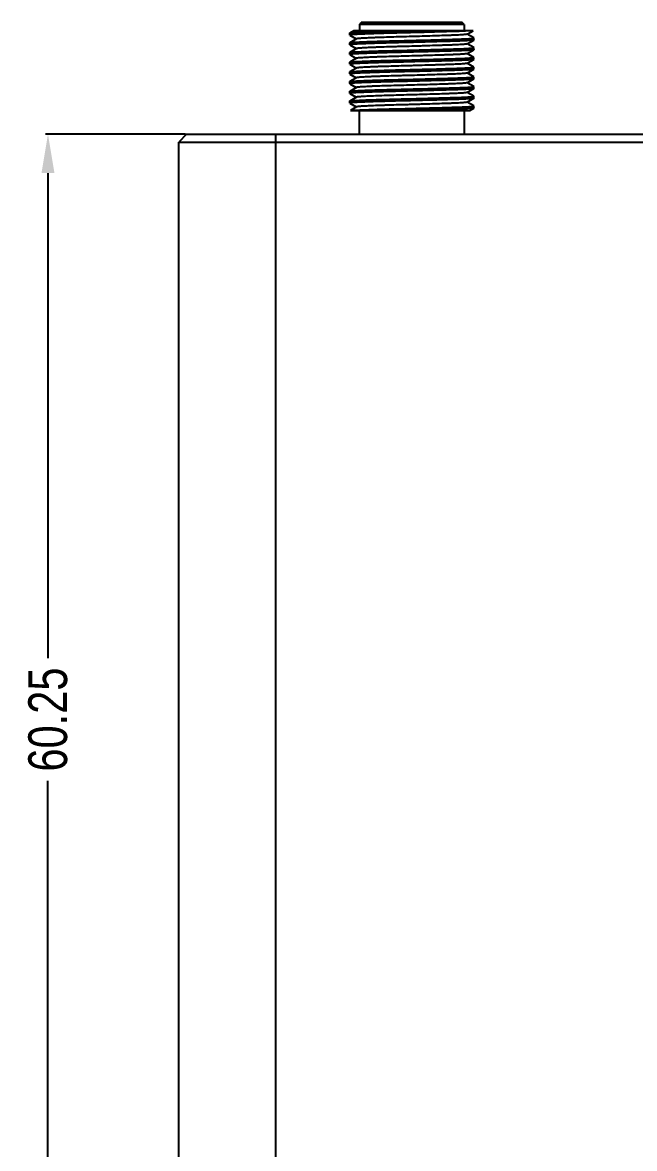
# Model space of a CAD drawing. Header units: inches. Extents: x 318 to 564, y -90 to 138.
# Drawn here: x 501 to 532.5, y 1.8 to 59.8 of the extents above; entities that cross this region are included whole.
import ezdxf

# ---------------------------------------------------------------- set-up
doc = ezdxf.new("R2010")
doc.units = ezdxf.units.IN
doc.header["$LTSCALE"] = 1.21
doc.header["$MEASUREMENT"] = 0
doc.header["$PDMODE"] = 3
doc.header["$PDSIZE"] = 0.3125
doc.layers.get('0').update_dxf_attribs({"linetype": 'CONTINUOUS'})
doc.layers.get('Defpoints').update_dxf_attribs({"linetype": 'CONTINUOUS'})
doc.layers.add('DIM', color=3, linetype='CONTINUOUS')
doc.styles.get("Standard").update_dxf_attribs({"font": 'txt', "width": 0.8})
doc.dimstyles.get("Standard").update_dxf_attribs({"dimtxt": 0.15625, "dimasz": 0.1875, "dimexe": 0.125, "dimexo": 0.0625, "dimgap": 0.09, "dimtad": 0, "dimtih": 1, "dimtoh": 1, "dimzin": 4, "dimdsep": 46, "dimtxsty": 'STANDARD', "dimblk": '_FILLED', "dimblk1": '_FILLED', "dimblk2": '_FILLED', "dimcen": 0.09, "dimazin": 1, "dimtp": 0.01, "dimtm": 0.01, "dimtfac": 1, "dimtofl": 0, "dimtmove": 0, "dimatfit": 3, "dimldrblk": '_FILLED', "dimfxl": 1, "dimtolj": 1, "dimtzin": 4, "dimarcsym": 0})

# ---------------------------------------------------------------- blocks, each defined once
blk = doc.blocks.new('_FILLED')
at = {"color": 0, "linetype": 'ByBlock'}
blk.add_solid([(0, 0), (-1, 0.167), (-1, -0.167)], dxfattribs=at)
blk = doc.blocks.new('*D91')
at = {"layer": 'Defpoints', "color": 0}
for p in [(502.291, 54.028), (509.433, 54.028), (518.033, -6.222)]:
    blk.add_point(p, dxfattribs=at)
at = {"layer": 'DIM', "color": 0, "lineweight": -2}
for p, q in [((509.371, 54.028), (502.166, 54.028)), ((502.291, 52.028), (502.291, 27.059)), ((502.291, -4.222), (502.291, 20.746)), ((517.971, -6.222), (502.166, -6.222))]:
    blk.add_line(p, q, dxfattribs=at)
at = {"layer": 'DIM', "color": 0, "lineweight": -2, "xscale": 2, "yscale": 2, "zscale": 2}
for p, rotation in [((502.291, 54.028), 90), ((502.291, -6.222), 270)]:
    blk.add_blockref('_FILLED', p, dxfattribs=dict(at, rotation=rotation))
at = {"layer": 'DIM', "color": 0, "insert": (502.291, 23.903), "char_height": 2, "attachment_point": 5, "rotation": 90}
blk.add_mtext('\\A1;60.25', dxfattribs=at)

msp = doc.modelspace()

# ---------------------------------------------------------------- linework, layer by layer
at = {"color": 7, "linetype": 'Continuous'}
for p, q in [((518.333, 59.678), (518.433, 59.778)), ((523.633, 59.778), (518.433, 59.778)), ((523.733, 59.678), (523.633, 59.778)), ((517.833, 59.232), (517.836, 59.235)), ((517.833, 59.132), (517.833, 59.232)), ((517.833, 59.132), (517.836, 59.128)), ((518.045, 59.356), (517.836, 59.235)), ((517.836, 59.128), (518.176, 58.932)), ((524.192, 59.356), (518.045, 59.356)), ((518.333, 59.678), (518.333, 59.356)), ((523.733, 59.678), (518.333, 59.678)), ((523.733, 59.678), (523.733, 59.356)), ((523.883, 59.178), (524.192, 59.356)), ((524.23, 58.985), (523.89, 59.182)), ((517.833, 58.732), (517.836, 58.735)), ((517.833, 58.632), (517.833, 58.732)), ((517.833, 58.632), (517.836, 58.628)), ((518.183, 58.936), (517.836, 58.735)), ((517.836, 58.628), (518.176, 58.432)), ((523.883, 58.678), (524.23, 58.878)), ((524.23, 58.485), (523.89, 58.682)), ((524.233, 58.982), (524.23, 58.985)), ((524.233, 58.882), (524.23, 58.878)), ((524.233, 58.882), (524.233, 58.982)), ((517.833, 58.232), (517.836, 58.235)), ((517.833, 58.132), (517.833, 58.232)), ((517.833, 58.132), (517.836, 58.128)), ((518.183, 58.436), (517.836, 58.235)), ((517.836, 58.128), (518.176, 57.932)), ((523.883, 58.178), (524.23, 58.378)), ((524.23, 57.985), (523.89, 58.182)), ((524.233, 58.482), (524.23, 58.485)), ((524.233, 58.382), (524.23, 58.378)), ((524.233, 57.982), (524.23, 57.985)), ((524.233, 58.382), (524.233, 58.482)), ((524.233, 57.882), (524.233, 57.982)), ((517.833, 57.732), (517.836, 57.735)), ((517.833, 57.632), (517.833, 57.732)), ((517.833, 57.632), (517.836, 57.628)), ((518.183, 57.936), (517.836, 57.735)), ((517.836, 57.628), (518.176, 57.432)), ((518.183, 57.436), (517.836, 57.235)), ((520.606, 57.845), (521.461, 57.866)), ((521.531, 57.768), (521.526, 57.768)), ((523.883, 57.678), (524.23, 57.878)), ((523.883, 57.178), (524.23, 57.378)), ((524.23, 57.485), (523.89, 57.682)), ((524.233, 57.882), (524.23, 57.878)), ((524.233, 57.482), (524.23, 57.485)), ((524.233, 57.382), (524.23, 57.378)), ((524.233, 57.382), (524.233, 57.482)), ((517.833, 57.232), (517.836, 57.235)), ((517.833, 57.132), (517.833, 57.232)), ((517.833, 57.132), (517.836, 57.128)), ((517.836, 57.128), (518.176, 56.932)), ((518.183, 56.936), (517.836, 56.735)), ((523.883, 56.678), (524.23, 56.878)), ((524.23, 56.985), (523.89, 57.182)), ((524.233, 56.982), (524.23, 56.985)), ((524.233, 56.882), (524.23, 56.878)), ((524.233, 56.882), (524.233, 56.982)), ((517.833, 56.732), (517.836, 56.735)), ((517.833, 56.632), (517.833, 56.732)), ((517.833, 56.632), (517.836, 56.628)), ((517.833, 56.232), (517.836, 56.235)), ((517.833, 56.132), (517.833, 56.232)), ((517.836, 56.628), (518.176, 56.432)), ((518.183, 56.436), (517.836, 56.235)), ((523.883, 56.178), (524.23, 56.378)), ((524.23, 56.485), (523.89, 56.682)), ((524.233, 56.482), (524.23, 56.485)), ((524.233, 56.382), (524.23, 56.378)), ((524.233, 56.382), (524.233, 56.482)), ((517.833, 56.132), (517.836, 56.128)), ((517.833, 55.732), (517.836, 55.735)), ((517.833, 55.632), (517.833, 55.732)), ((517.836, 56.128), (518.176, 55.932)), ((518.183, 55.936), (517.836, 55.735)), ((523.883, 55.678), (524.23, 55.878)), ((524.23, 55.985), (523.89, 56.182)), ((524.23, 55.485), (523.89, 55.682)), ((524.233, 55.982), (524.23, 55.985)), ((524.233, 55.882), (524.23, 55.878)), ((524.233, 55.882), (524.233, 55.982)), ((517.833, 55.632), (517.836, 55.628)), ((517.836, 55.628), (518.176, 55.432)), ((518.183, 55.436), (517.872, 55.256)), ((517.872, 55.256), (524.019, 55.256)), ((518.333, 54.028), (518.333, 55.256)), ((523.733, 55.256), (523.733, 54.028)), ((524.019, 55.256), (524.23, 55.378)), ((524.233, 55.482), (524.23, 55.485)), ((524.233, 55.382), (524.23, 55.378)), ((524.233, 55.382), (524.233, 55.482)), ((509.433, 54.028), (509.033, 53.628)), ((509.433, 54.028), (563.633, 54.028)), ((514.033, -55.972), (514.033, 54.028)), ((509.033, -55.572), (509.033, 53.628)), ((509.033, 53.628), (564.033, 53.628))]:
    msp.add_line(p, q, dxfattribs=at)
for points, knots in [([(524.079, 59.356), (524.006, 59.35), (523.829, 59.339), (523.524, 59.326), (523.141, 59.313), (522.693, 59.3), (522.192, 59.286), (521.656, 59.271), (521.1, 59.257), (520.542, 59.243), (519.999, 59.23), (519.564, 59.219), (519.236, 59.209), (519.01, 59.202), (518.8, 59.195), (518.608, 59.187), (518.434, 59.18), (518.28, 59.173), (518.149, 59.166), (518.039, 59.159), (517.963, 59.154), (517.913, 59.149), (517.885, 59.146), (517.863, 59.143), (517.847, 59.139), (517.838, 59.137), (517.833, 59.133), (517.833, 59.132)], [0, 0, 0, 0, 0.035301, 0.084673, 0.146593, 0.219137, 0.300044, 0.38679, 0.476676, 0.566895, 0.654631, 0.737153, 0.775648, 0.811892, 0.845604, 0.876519, 0.904398, 0.92902, 0.950197, 0.967763, 0.981584, 0.987057, 0.991561, 0.99509, 0.997645, 0.999245, 1, 1, 1, 1]), ([(517.836, 59.235), (517.839, 59.237), (517.849, 59.24), (517.866, 59.243), (517.891, 59.247), (517.924, 59.25), (517.963, 59.254), (518.03, 59.259), (518.13, 59.265), (518.27, 59.273), (518.436, 59.28), (518.625, 59.288), (518.837, 59.296), (519.069, 59.304), (519.413, 59.315), (519.875, 59.328), (520.458, 59.341), (520.859, 59.351), (521.062, 59.356)], [0, 0, 0, 0, 0.003393, 0.008972, 0.016776, 0.026805, 0.039044, 0.053473, 0.08876, 0.132354, 0.183853, 0.242781, 0.308603, 0.380708, 0.458434, 0.627847, 0.810598, 1, 1, 1, 1]), ([(523.883, 59.178), (523.88, 59.176), (523.872, 59.173), (523.855, 59.169), (523.832, 59.165), (523.803, 59.162), (523.768, 59.158), (523.709, 59.152), (523.62, 59.145), (523.496, 59.138), (523.349, 59.13), (523.182, 59.123), (522.995, 59.116), (522.79, 59.109), (522.487, 59.099), (522.079, 59.086), (521.565, 59.07), (521.032, 59.055), (520.499, 59.04), (519.985, 59.027), (519.577, 59.014), (519.275, 59.004), (519.07, 58.996), (518.883, 58.988), (518.716, 58.98), (518.57, 58.973), (518.446, 58.965), (518.357, 58.959), (518.298, 58.954), (518.262, 58.95), (518.234, 58.947), (518.211, 58.944), (518.195, 58.94), (518.186, 58.937), (518.183, 58.936)], [0, 0, 0, 0, 0.00187, 0.004818, 0.008851, 0.013971, 0.020176, 0.027471, 0.04526, 0.067126, 0.092901, 0.122353, 0.155217, 0.191198, 0.229968, 0.314466, 0.405652, 0.500237, 0.594817, 0.685973, 0.770417, 0.809163, 0.845144, 0.877958, 0.907372, 0.933142, 0.954973, 0.972711, 0.979984, 0.98617, 0.991266, 0.995268, 0.998173, 1, 1, 1, 1]), ([(524.23, 58.878), (524.227, 58.876), (524.217, 58.873), (524.199, 58.87), (524.174, 58.866), (524.141, 58.862), (524.101, 58.858), (524.034, 58.852), (523.932, 58.845), (523.789, 58.838), (523.621, 58.83), (523.429, 58.823), (523.214, 58.816), (522.979, 58.809), (522.631, 58.798), (522.163, 58.785), (521.574, 58.769), (520.964, 58.753), (520.358, 58.739), (519.864, 58.727), (519.488, 58.717), (519.225, 58.709), (518.979, 58.701), (518.753, 58.693), (518.548, 58.685), (518.366, 58.677), (518.21, 58.669), (518.095, 58.663), (518.018, 58.658), (517.97, 58.654), (517.929, 58.651), (517.895, 58.647), (517.869, 58.644), (517.85, 58.64), (517.839, 58.637), (517.833, 58.634), (517.833, 58.632)], [0, 0, 0, 0, 0.001751, 0.004621, 0.008633, 0.013783, 0.020062, 0.02746, 0.045544, 0.067869, 0.094228, 0.124379, 0.158039, 0.194896, 0.234607, 0.321078, 0.414221, 0.510554, 0.606475, 0.698405, 0.741793, 0.782917, 0.821391, 0.856856, 0.888978, 0.917458, 0.94203, 0.962464, 0.97107, 0.978574, 0.984959, 0.990214, 0.994331, 0.997307, 0.999159, 1, 1, 1, 1]), ([(517.836, 58.735), (517.839, 58.737), (517.849, 58.74), (517.867, 58.743), (517.892, 58.747), (517.925, 58.75), (517.965, 58.754), (518.032, 58.759), (518.134, 58.765), (518.276, 58.773), (518.444, 58.781), (518.637, 58.789), (518.851, 58.797), (519.087, 58.805), (519.435, 58.815), (519.903, 58.828), (520.492, 58.842), (521.101, 58.857), (521.708, 58.873), (522.202, 58.886), (522.578, 58.897), (522.841, 58.905), (523.087, 58.912), (523.313, 58.919), (523.518, 58.926), (523.7, 58.933), (523.857, 58.941), (523.971, 58.948), (524.049, 58.953), (524.097, 58.957), (524.138, 58.961), (524.171, 58.965), (524.197, 58.969), (524.216, 58.973), (524.227, 58.976), (524.233, 58.98), (524.233, 58.982)], [0, 0, 0, 0, 0.001729, 0.004578, 0.008567, 0.013696, 0.019957, 0.027338, 0.045393, 0.067696, 0.09404, 0.124182, 0.157836, 0.194691, 0.2344, 0.320868, 0.414011, 0.510358, 0.606306, 0.698268, 0.741672, 0.782807, 0.821289, 0.856759, 0.888886, 0.917372, 0.941952, 0.962397, 0.971009, 0.978521, 0.984915, 0.99018, 0.994306, 0.997291, 0.999151, 1, 1, 1, 1]), ([(523.883, 58.678), (523.88, 58.676), (523.872, 58.673), (523.855, 58.669), (523.833, 58.666), (523.804, 58.662), (523.768, 58.658), (523.709, 58.652), (523.62, 58.645), (523.496, 58.638), (523.349, 58.63), (523.182, 58.623), (522.995, 58.617), (522.79, 58.609), (522.487, 58.599), (522.079, 58.586), (521.656, 58.573), (521.302, 58.563), (520.942, 58.553), (520.584, 58.543), (520.231, 58.534), (519.897, 58.524), (519.577, 58.515), (519.275, 58.504), (519.07, 58.496), (518.883, 58.488), (518.716, 58.48), (518.57, 58.473), (518.446, 58.465), (518.357, 58.459), (518.298, 58.454), (518.262, 58.45), (518.233, 58.447), (518.211, 58.444), (518.195, 58.44), (518.186, 58.437), (518.183, 58.436)], [0, 0, 0, 0, 0.001831, 0.004749, 0.008783, 0.013918, 0.020137, 0.027439, 0.045236, 0.067101, 0.092864, 0.12232, 0.155169, 0.191163, 0.229944, 0.314449, 0.405621, 0.452711, 0.500218, 0.594803, 0.641023, 0.685948, 0.770427, 0.809152, 0.845111, 0.87796, 0.907377, 0.933128, 0.954967, 0.972692, 0.979969, 0.986169, 0.991275, 0.995273, 0.998169, 1, 1, 1, 1]), ([(524.23, 58.378), (524.227, 58.376), (524.217, 58.373), (524.199, 58.37), (524.174, 58.366), (524.141, 58.362), (524.101, 58.358), (524.034, 58.352), (523.932, 58.345), (523.789, 58.338), (523.621, 58.33), (523.429, 58.323), (523.214, 58.316), (522.979, 58.309), (522.631, 58.298), (522.163, 58.285), (521.574, 58.269), (520.964, 58.253), (520.358, 58.239), (519.864, 58.227), (519.488, 58.217), (519.225, 58.209), (518.979, 58.201), (518.753, 58.193), (518.548, 58.185), (518.366, 58.177), (518.21, 58.169), (518.095, 58.163), (518.018, 58.158), (517.97, 58.154), (517.929, 58.151), (517.895, 58.147), (517.869, 58.144), (517.85, 58.14), (517.839, 58.137), (517.833, 58.134), (517.833, 58.132)], [0, 0, 0, 0, 0.001751, 0.004621, 0.008633, 0.013783, 0.020062, 0.02746, 0.045544, 0.067869, 0.094228, 0.124379, 0.158039, 0.194896, 0.234607, 0.321078, 0.414221, 0.510554, 0.606475, 0.698405, 0.741793, 0.782917, 0.821391, 0.856856, 0.888978, 0.917458, 0.94203, 0.962464, 0.97107, 0.978574, 0.984959, 0.990214, 0.994331, 0.997307, 0.999159, 1, 1, 1, 1]), ([(517.836, 58.235), (517.839, 58.237), (517.849, 58.24), (517.867, 58.243), (517.892, 58.247), (517.925, 58.25), (517.965, 58.254), (518.032, 58.259), (518.134, 58.265), (518.276, 58.273), (518.444, 58.281), (518.637, 58.289), (518.851, 58.297), (519.087, 58.305), (519.435, 58.315), (519.903, 58.328), (520.492, 58.342), (521.101, 58.357), (521.708, 58.373), (522.202, 58.386), (522.578, 58.397), (522.841, 58.405), (523.087, 58.412), (523.313, 58.419), (523.518, 58.426), (523.7, 58.433), (523.857, 58.441), (523.971, 58.448), (524.049, 58.453), (524.097, 58.457), (524.138, 58.461), (524.171, 58.465), (524.197, 58.469), (524.216, 58.473), (524.227, 58.476), (524.233, 58.48), (524.233, 58.482)], [0, 0, 0, 0, 0.001729, 0.004578, 0.008567, 0.013696, 0.019957, 0.027338, 0.045393, 0.067696, 0.09404, 0.124182, 0.157836, 0.194691, 0.2344, 0.320868, 0.414011, 0.510358, 0.606306, 0.698268, 0.741672, 0.782807, 0.821289, 0.856759, 0.888886, 0.917372, 0.941952, 0.962397, 0.971009, 0.978521, 0.984915, 0.99018, 0.994306, 0.997291, 0.999151, 1, 1, 1, 1]), ([(523.883, 58.178), (523.88, 58.176), (523.872, 58.173), (523.855, 58.169), (523.832, 58.166), (523.803, 58.162), (523.768, 58.158), (523.709, 58.152), (523.62, 58.146), (523.496, 58.138), (523.349, 58.13), (523.182, 58.123), (522.995, 58.116), (522.79, 58.109), (522.487, 58.099), (522.167, 58.089), (521.833, 58.079), (521.57, 58.071), (521.302, 58.063), (520.943, 58.052), (520.499, 58.041), (519.985, 58.027), (519.577, 58.014), (519.275, 58.004), (519.07, 57.996), (518.883, 57.988), (518.716, 57.98), (518.57, 57.973), (518.446, 57.965), (518.357, 57.959), (518.298, 57.954), (518.262, 57.95), (518.233, 57.947), (518.211, 57.944), (518.195, 57.94), (518.186, 57.937), (518.183, 57.936)], [0, 0, 0, 0, 0.001859, 0.004796, 0.008825, 0.013956, 0.020185, 0.027488, 0.045234, 0.067111, 0.092915, 0.122334, 0.155196, 0.191187, 0.229957, 0.314461, 0.35942, 0.405638, 0.452717, 0.500228, 0.594817, 0.685967, 0.770417, 0.80916, 0.845127, 0.877955, 0.90738, 0.933142, 0.954958, 0.972698, 0.979981, 0.986176, 0.991273, 0.995269, 0.99817, 1, 1, 1, 1]), ([(521.461, 57.866), (521.647, 57.871), (522.01, 57.881), (522.455, 57.893), (522.79, 57.903), (523.022, 57.91), (523.238, 57.917), (523.436, 57.923), (523.615, 57.93), (523.773, 57.937), (523.908, 57.944), (524.021, 57.951), (524.1, 57.958), (524.151, 57.963), (524.18, 57.967), (524.202, 57.97), (524.219, 57.974), (524.228, 57.977), (524.233, 57.98), (524.233, 57.982)], [0, 0, 0, 0, 0.201539, 0.391651, 0.480488, 0.564213, 0.642152, 0.713681, 0.778229, 0.835275, 0.884369, 0.925115, 0.957197, 0.96991, 0.980377, 0.988581, 0.994523, 0.998246, 1, 1, 1, 1]), ([(521.526, 57.768), (521.296, 57.762), (520.953, 57.753), (520.497, 57.742), (520.162, 57.734), (519.837, 57.726), (519.526, 57.718), (519.233, 57.709), (518.96, 57.7), (518.711, 57.691), (518.49, 57.683), (518.298, 57.674), (518.157, 57.667), (518.061, 57.661), (518.002, 57.657), (517.952, 57.653), (517.91, 57.649), (517.878, 57.645), (517.855, 57.641), (517.841, 57.638), (517.835, 57.635), (517.833, 57.633), (517.833, 57.632)], [0, 0, 0, 0, 0.186125, 0.278804, 0.36979, 0.458028, 0.542498, 0.622222, 0.696272, 0.763788, 0.823986, 0.876167, 0.919729, 0.938117, 0.954172, 0.967846, 0.979105, 0.987924, 0.994291, 0.99823, 0.999337, 1, 1, 1, 1]), ([(524.23, 57.378), (524.227, 57.376), (524.217, 57.373), (524.199, 57.37), (524.174, 57.366), (524.141, 57.362), (524.101, 57.358), (524.034, 57.352), (523.932, 57.345), (523.789, 57.338), (523.621, 57.33), (523.429, 57.323), (523.214, 57.316), (522.979, 57.309), (522.631, 57.298), (522.163, 57.285), (521.574, 57.269), (520.964, 57.253), (520.358, 57.239), (519.864, 57.227), (519.488, 57.217), (519.225, 57.209), (518.979, 57.201), (518.753, 57.193), (518.548, 57.185), (518.366, 57.177), (518.21, 57.169), (518.095, 57.163), (518.018, 57.158), (517.97, 57.154), (517.929, 57.151), (517.895, 57.147), (517.869, 57.144), (517.85, 57.14), (517.839, 57.137), (517.833, 57.134), (517.833, 57.132)], [0, 0, 0, 0, 0.001751, 0.004621, 0.008633, 0.013783, 0.020062, 0.02746, 0.045544, 0.067869, 0.094228, 0.124379, 0.158039, 0.194896, 0.234607, 0.321078, 0.414221, 0.510554, 0.606475, 0.698405, 0.741793, 0.782917, 0.821391, 0.856856, 0.888978, 0.917458, 0.94203, 0.962464, 0.97107, 0.978574, 0.984959, 0.990214, 0.994331, 0.997307, 0.999159, 1, 1, 1, 1]), ([(517.836, 57.735), (517.839, 57.737), (517.847, 57.739), (517.862, 57.743), (517.883, 57.746), (517.91, 57.749), (517.943, 57.752), (517.999, 57.757), (518.083, 57.762), (518.2, 57.769), (518.338, 57.776), (518.498, 57.783), (518.676, 57.79), (518.872, 57.797), (519.165, 57.807), (519.564, 57.819), (520.072, 57.832), (520.425, 57.84), (520.606, 57.845)], [0, 0, 0, 0, 0.003481, 0.009046, 0.016741, 0.026571, 0.038524, 0.052582, 0.086923, 0.129339, 0.179519, 0.23708, 0.301591, 0.372563, 0.449457, 0.618643, 0.804023, 1, 1, 1, 1]), ([(517.836, 57.235), (517.839, 57.237), (517.849, 57.24), (517.867, 57.243), (517.892, 57.247), (517.925, 57.25), (517.965, 57.254), (518.032, 57.259), (518.134, 57.265), (518.276, 57.273), (518.444, 57.281), (518.637, 57.289), (518.851, 57.297), (519.087, 57.305), (519.435, 57.315), (519.903, 57.328), (520.492, 57.342), (521.101, 57.357), (521.708, 57.373), (522.202, 57.386), (522.578, 57.397), (522.841, 57.405), (523.087, 57.412), (523.313, 57.419), (523.518, 57.426), (523.7, 57.433), (523.857, 57.441), (523.971, 57.448), (524.049, 57.453), (524.097, 57.457), (524.138, 57.461), (524.171, 57.465), (524.197, 57.469), (524.216, 57.473), (524.227, 57.476), (524.233, 57.48), (524.233, 57.482)], [0, 0, 0, 0, 0.001729, 0.004578, 0.008567, 0.013696, 0.019957, 0.027338, 0.045393, 0.067696, 0.09404, 0.124182, 0.157836, 0.194691, 0.2344, 0.320868, 0.414011, 0.510358, 0.606306, 0.698268, 0.741672, 0.782807, 0.821289, 0.856759, 0.888886, 0.917372, 0.941952, 0.962397, 0.971009, 0.978521, 0.984915, 0.99018, 0.994306, 0.997291, 0.999151, 1, 1, 1, 1]), ([(523.883, 57.678), (523.88, 57.676), (523.872, 57.673), (523.855, 57.669), (523.832, 57.666), (523.803, 57.662), (523.768, 57.658), (523.709, 57.652), (523.62, 57.646), (523.496, 57.638), (523.349, 57.63), (523.182, 57.623), (522.995, 57.616), (522.79, 57.609), (522.569, 57.602), (522.335, 57.594), (522.001, 57.584), (521.656, 57.573), (521.302, 57.563), (520.942, 57.553), (520.499, 57.54), (519.985, 57.527), (519.577, 57.514), (519.275, 57.504), (519.07, 57.496), (518.883, 57.488), (518.716, 57.48), (518.57, 57.473), (518.446, 57.465), (518.357, 57.459), (518.298, 57.454), (518.262, 57.45), (518.233, 57.447), (518.211, 57.444), (518.195, 57.44), (518.186, 57.437), (518.183, 57.436)], [0, 0, 0, 0, 0.001866, 0.004813, 0.008853, 0.013983, 0.020191, 0.02747, 0.045238, 0.067161, 0.092913, 0.122334, 0.155214, 0.191187, 0.229983, 0.271197, 0.314449, 0.405652, 0.452729, 0.500236, 0.594815, 0.685971, 0.770419, 0.809159, 0.845126, 0.877956, 0.907372, 0.933135, 0.954975, 0.972696, 0.979969, 0.986163, 0.991268, 0.995275, 0.998179, 1, 1, 1, 1]), ([(524.23, 57.878), (524.227, 57.877), (524.22, 57.874), (524.205, 57.871), (524.184, 57.867), (524.158, 57.864), (524.126, 57.86), (524.072, 57.855), (523.99, 57.849), (523.876, 57.842), (523.742, 57.835), (523.587, 57.829), (523.414, 57.822), (523.223, 57.816), (522.938, 57.807), (522.55, 57.796), (522.053, 57.782), (521.709, 57.773), (521.531, 57.768)], [0, 0, 0, 0, 0.003541, 0.009153, 0.01688, 0.026724, 0.038675, 0.052714, 0.086972, 0.129252, 0.179257, 0.23662, 0.300927, 0.371706, 0.448444, 0.617509, 0.803175, 1, 1, 1, 1]), ([(524.23, 56.878), (524.227, 56.876), (524.217, 56.873), (524.199, 56.87), (524.174, 56.866), (524.141, 56.862), (524.101, 56.858), (524.034, 56.852), (523.932, 56.845), (523.789, 56.838), (523.621, 56.83), (523.429, 56.823), (523.214, 56.816), (522.979, 56.809), (522.631, 56.798), (522.163, 56.785), (521.574, 56.769), (520.964, 56.753), (520.358, 56.739), (519.864, 56.727), (519.488, 56.717), (519.225, 56.709), (518.979, 56.701), (518.753, 56.693), (518.548, 56.685), (518.366, 56.677), (518.21, 56.669), (518.095, 56.663), (518.018, 56.658), (517.97, 56.654), (517.929, 56.651), (517.895, 56.647), (517.869, 56.644), (517.85, 56.64), (517.839, 56.637), (517.833, 56.634), (517.833, 56.632)], [0, 0, 0, 0, 0.001751, 0.004621, 0.008633, 0.013783, 0.020062, 0.02746, 0.045544, 0.067869, 0.094228, 0.124379, 0.158039, 0.194896, 0.234607, 0.321078, 0.414221, 0.510554, 0.606475, 0.698405, 0.741793, 0.782917, 0.821391, 0.856856, 0.888978, 0.917458, 0.94203, 0.962464, 0.97107, 0.978574, 0.984959, 0.990214, 0.994331, 0.997307, 0.999159, 1, 1, 1, 1]), ([(517.836, 56.735), (517.839, 56.737), (517.849, 56.74), (517.867, 56.743), (517.892, 56.747), (517.925, 56.75), (517.965, 56.754), (518.032, 56.759), (518.134, 56.765), (518.276, 56.773), (518.444, 56.781), (518.637, 56.789), (518.851, 56.797), (519.087, 56.805), (519.435, 56.815), (519.903, 56.828), (520.492, 56.842), (521.101, 56.857), (521.708, 56.873), (522.202, 56.886), (522.578, 56.897), (522.841, 56.905), (523.087, 56.912), (523.313, 56.919), (523.518, 56.926), (523.7, 56.933), (523.857, 56.941), (523.971, 56.948), (524.049, 56.953), (524.097, 56.957), (524.138, 56.961), (524.171, 56.965), (524.197, 56.969), (524.216, 56.973), (524.227, 56.976), (524.233, 56.98), (524.233, 56.982)], [0, 0, 0, 0, 0.001729, 0.004578, 0.008567, 0.013696, 0.019957, 0.027338, 0.045393, 0.067696, 0.09404, 0.124182, 0.157836, 0.194691, 0.2344, 0.320868, 0.414011, 0.510358, 0.606306, 0.698268, 0.741672, 0.782807, 0.821289, 0.856759, 0.888886, 0.917372, 0.941952, 0.962397, 0.971009, 0.978521, 0.984915, 0.99018, 0.994306, 0.997291, 0.999151, 1, 1, 1, 1]), ([(523.883, 57.178), (523.88, 57.176), (523.871, 57.173), (523.855, 57.169), (523.832, 57.166), (523.804, 57.162), (523.768, 57.158), (523.709, 57.152), (523.62, 57.145), (523.496, 57.138), (523.349, 57.13), (523.182, 57.123), (522.995, 57.116), (522.79, 57.109), (522.487, 57.099), (522.079, 57.086), (521.565, 57.07), (521.122, 57.058), (520.762, 57.047), (520.494, 57.041), (520.231, 57.034), (519.897, 57.024), (519.577, 57.014), (519.275, 57.004), (519.07, 56.996), (518.883, 56.988), (518.716, 56.98), (518.57, 56.973), (518.446, 56.965), (518.357, 56.959), (518.298, 56.954), (518.262, 56.95), (518.234, 56.947), (518.211, 56.944), (518.195, 56.94), (518.186, 56.937), (518.183, 56.936)], [0, 0, 0, 0, 0.00185, 0.004775, 0.008803, 0.013929, 0.020144, 0.027442, 0.045232, 0.067105, 0.092873, 0.122329, 0.155182, 0.191168, 0.229953, 0.314449, 0.405636, 0.500223, 0.547729, 0.594811, 0.641034, 0.685958, 0.770428, 0.809164, 0.845132, 0.877959, 0.907381, 0.933133, 0.954974, 0.972718, 0.979988, 0.986175, 0.991276, 0.99528, 0.998179, 1, 1, 1, 1]), ([(524.23, 56.378), (524.227, 56.376), (524.217, 56.373), (524.199, 56.37), (524.174, 56.366), (524.141, 56.362), (524.101, 56.358), (524.034, 56.352), (523.932, 56.345), (523.789, 56.338), (523.621, 56.33), (523.429, 56.323), (523.214, 56.316), (522.979, 56.309), (522.631, 56.298), (522.163, 56.285), (521.574, 56.269), (520.964, 56.253), (520.358, 56.239), (519.864, 56.227), (519.488, 56.217), (519.225, 56.209), (518.979, 56.201), (518.753, 56.193), (518.548, 56.185), (518.366, 56.177), (518.21, 56.169), (518.095, 56.163), (518.018, 56.158), (517.97, 56.154), (517.929, 56.151), (517.895, 56.147), (517.869, 56.144), (517.85, 56.14), (517.839, 56.137), (517.833, 56.134), (517.833, 56.132)], [0, 0, 0, 0, 0.001751, 0.004621, 0.008633, 0.013783, 0.020062, 0.02746, 0.045544, 0.067869, 0.094228, 0.124379, 0.158039, 0.194896, 0.234607, 0.321078, 0.414221, 0.510554, 0.606475, 0.698405, 0.741793, 0.782917, 0.821391, 0.856856, 0.888978, 0.917458, 0.94203, 0.962464, 0.97107, 0.978574, 0.984959, 0.990214, 0.994331, 0.997307, 0.999159, 1, 1, 1, 1]), ([(517.836, 56.235), (517.839, 56.237), (517.849, 56.24), (517.867, 56.243), (517.892, 56.247), (517.925, 56.25), (517.965, 56.254), (518.032, 56.259), (518.134, 56.265), (518.276, 56.273), (518.444, 56.281), (518.637, 56.289), (518.851, 56.297), (519.087, 56.305), (519.435, 56.315), (519.903, 56.328), (520.492, 56.342), (521.101, 56.357), (521.708, 56.373), (522.202, 56.386), (522.578, 56.397), (522.841, 56.405), (523.087, 56.412), (523.313, 56.419), (523.518, 56.426), (523.7, 56.433), (523.857, 56.441), (523.971, 56.448), (524.049, 56.453), (524.097, 56.457), (524.138, 56.461), (524.171, 56.465), (524.197, 56.469), (524.216, 56.473), (524.227, 56.476), (524.233, 56.48), (524.233, 56.482)], [0, 0, 0, 0, 0.001729, 0.004578, 0.008567, 0.013696, 0.019957, 0.027338, 0.045393, 0.067696, 0.09404, 0.124182, 0.157836, 0.194691, 0.2344, 0.320868, 0.414011, 0.510358, 0.606306, 0.698268, 0.741672, 0.782807, 0.821289, 0.856759, 0.888886, 0.917372, 0.941952, 0.962397, 0.971009, 0.978521, 0.984915, 0.99018, 0.994306, 0.997291, 0.999151, 1, 1, 1, 1]), ([(523.883, 56.678), (523.88, 56.676), (523.872, 56.673), (523.855, 56.669), (523.833, 56.666), (523.803, 56.662), (523.768, 56.658), (523.709, 56.652), (523.62, 56.646), (523.496, 56.638), (523.349, 56.63), (523.182, 56.623), (522.995, 56.617), (522.79, 56.609), (522.487, 56.599), (522.079, 56.586), (521.565, 56.571), (521.032, 56.555), (520.499, 56.541), (519.985, 56.527), (519.509, 56.512), (519.144, 56.499), (518.883, 56.488), (518.716, 56.48), (518.57, 56.473), (518.446, 56.465), (518.357, 56.459), (518.297, 56.454), (518.262, 56.451), (518.233, 56.447), (518.211, 56.444), (518.195, 56.44), (518.186, 56.437), (518.183, 56.435)], [0, 0, 0, 0, 0.00183, 0.004764, 0.008812, 0.013962, 0.020193, 0.027491, 0.045241, 0.067111, 0.092914, 0.122333, 0.155186, 0.191203, 0.229968, 0.314467, 0.405648, 0.50024, 0.594827, 0.68599, 0.770434, 0.845152, 0.877975, 0.907407, 0.933171, 0.954982, 0.972724, 0.980024, 0.986232, 0.991322, 0.995292, 0.998168, 1, 1, 1, 1]), ([(524.23, 55.878), (524.227, 55.876), (524.217, 55.873), (524.199, 55.87), (524.174, 55.866), (524.141, 55.862), (524.101, 55.858), (524.034, 55.852), (523.932, 55.845), (523.789, 55.838), (523.621, 55.83), (523.429, 55.823), (523.214, 55.816), (522.979, 55.809), (522.631, 55.798), (522.163, 55.785), (521.574, 55.769), (520.964, 55.753), (520.358, 55.739), (519.864, 55.727), (519.488, 55.717), (519.225, 55.709), (518.979, 55.701), (518.753, 55.693), (518.548, 55.685), (518.366, 55.677), (518.21, 55.669), (518.095, 55.663), (518.018, 55.658), (517.97, 55.654), (517.929, 55.651), (517.895, 55.647), (517.869, 55.644), (517.85, 55.64), (517.839, 55.637), (517.833, 55.634), (517.833, 55.632)], [0, 0, 0, 0, 0.001751, 0.004621, 0.008633, 0.013783, 0.020062, 0.02746, 0.045544, 0.067869, 0.094228, 0.124379, 0.158039, 0.194896, 0.234607, 0.321078, 0.414221, 0.510554, 0.606475, 0.698405, 0.741793, 0.782917, 0.821391, 0.856856, 0.888978, 0.917458, 0.94203, 0.962464, 0.97107, 0.978574, 0.984959, 0.990214, 0.994331, 0.997307, 0.999159, 1, 1, 1, 1]), ([(517.836, 55.735), (517.839, 55.737), (517.849, 55.74), (517.867, 55.743), (517.892, 55.747), (517.925, 55.75), (517.965, 55.754), (518.032, 55.759), (518.134, 55.765), (518.276, 55.773), (518.444, 55.781), (518.637, 55.789), (518.851, 55.797), (519.087, 55.805), (519.435, 55.815), (519.903, 55.828), (520.492, 55.842), (521.101, 55.857), (521.708, 55.873), (522.202, 55.886), (522.578, 55.897), (522.841, 55.905), (523.087, 55.912), (523.313, 55.919), (523.518, 55.926), (523.7, 55.933), (523.857, 55.941), (523.971, 55.948), (524.049, 55.953), (524.097, 55.957), (524.138, 55.961), (524.171, 55.965), (524.197, 55.969), (524.216, 55.973), (524.227, 55.976), (524.233, 55.98), (524.233, 55.982)], [0, 0, 0, 0, 0.001729, 0.004578, 0.008567, 0.013696, 0.019957, 0.027338, 0.045393, 0.067696, 0.09404, 0.124182, 0.157836, 0.194691, 0.2344, 0.320868, 0.414011, 0.510358, 0.606306, 0.698268, 0.741672, 0.782807, 0.821289, 0.856759, 0.888886, 0.917372, 0.941952, 0.962397, 0.971009, 0.978521, 0.984915, 0.99018, 0.994306, 0.997291, 0.999151, 1, 1, 1, 1]), ([(523.883, 56.178), (523.88, 56.176), (523.871, 56.173), (523.855, 56.169), (523.833, 56.166), (523.804, 56.162), (523.768, 56.158), (523.709, 56.152), (523.62, 56.145), (523.496, 56.138), (523.349, 56.13), (523.182, 56.123), (522.995, 56.116), (522.79, 56.109), (522.487, 56.099), (522.079, 56.086), (521.565, 56.071), (521.032, 56.055), (520.499, 56.041), (519.985, 56.027), (519.509, 56.012), (519.144, 55.999), (518.883, 55.988), (518.716, 55.98), (518.57, 55.973), (518.446, 55.965), (518.345, 55.958), (518.276, 55.952), (518.234, 55.947), (518.211, 55.943), (518.195, 55.94), (518.186, 55.937), (518.183, 55.936)], [0, 0, 0, 0, 0.001852, 0.004772, 0.008792, 0.013916, 0.02014, 0.027449, 0.045229, 0.067088, 0.092867, 0.122318, 0.155186, 0.191171, 0.229938, 0.31445, 0.405625, 0.50022, 0.594802, 0.685963, 0.770417, 0.845116, 0.877954, 0.907385, 0.933127, 0.954952, 0.972725, 0.986178, 0.991254, 0.995246, 0.998158, 1, 1, 1, 1]), ([(523.883, 55.678), (523.88, 55.676), (523.872, 55.673), (523.855, 55.669), (523.833, 55.666), (523.804, 55.662), (523.768, 55.658), (523.709, 55.652), (523.62, 55.645), (523.496, 55.638), (523.349, 55.631), (523.182, 55.623), (522.995, 55.616), (522.79, 55.609), (522.487, 55.599), (522.079, 55.586), (521.656, 55.573), (521.302, 55.563), (521.032, 55.555), (520.762, 55.548), (520.408, 55.538), (520.063, 55.529), (519.729, 55.519), (519.427, 55.509), (519.144, 55.499), (518.883, 55.488), (518.716, 55.48), (518.57, 55.473), (518.446, 55.465), (518.357, 55.459), (518.298, 55.454), (518.262, 55.45), (518.233, 55.447), (518.211, 55.444), (518.195, 55.44), (518.186, 55.437), (518.183, 55.435)], [0, 0, 0, 0, 0.001848, 0.004776, 0.008805, 0.013933, 0.020152, 0.027454, 0.045255, 0.067127, 0.092865, 0.122327, 0.155199, 0.191181, 0.229963, 0.314452, 0.405643, 0.452723, 0.500232, 0.547739, 0.59482, 0.685979, 0.729242, 0.770415, 0.845151, 0.87797, 0.90739, 0.933163, 0.954987, 0.972695, 0.979982, 0.986201, 0.991316, 0.99531, 0.998191, 1, 1, 1, 1]), ([(517.994, 55.256), (518.068, 55.262), (518.246, 55.272), (518.554, 55.286), (518.938, 55.3), (519.387, 55.314), (519.888, 55.328), (520.424, 55.34), (520.979, 55.354), (521.535, 55.368), (522.076, 55.383), (522.51, 55.395), (522.836, 55.404), (523.061, 55.411), (523.271, 55.418), (523.463, 55.424), (523.635, 55.431), (523.788, 55.438), (523.92, 55.445), (524.028, 55.452), (524.105, 55.458), (524.154, 55.463), (524.182, 55.467), (524.203, 55.47), (524.219, 55.474), (524.228, 55.477), (524.233, 55.48), (524.233, 55.482)], [0, 0, 0, 0, 0.035778, 0.08554, 0.147747, 0.220473, 0.301464, 0.388204, 0.478005, 0.56808, 0.655635, 0.737954, 0.776342, 0.812479, 0.846083, 0.876894, 0.904677, 0.929214, 0.950319, 0.967827, 0.981607, 0.987066, 0.991561, 0.995085, 0.997638, 0.99924, 1, 1, 1, 1]), ([(524.23, 55.378), (524.227, 55.376), (524.218, 55.374), (524.2, 55.37), (524.176, 55.366), (524.144, 55.362), (524.106, 55.358), (524.041, 55.353), (523.942, 55.346), (523.805, 55.338), (523.643, 55.331), (523.457, 55.324), (523.25, 55.317), (523.023, 55.31), (522.686, 55.3), (522.231, 55.287), (521.658, 55.271), (521.263, 55.261), (521.062, 55.256)], [0, 0, 0, 0, 0.003444, 0.00906, 0.016887, 0.026925, 0.039156, 0.053558, 0.088753, 0.132207, 0.183532, 0.242274, 0.307904, 0.379838, 0.457431, 0.626759, 0.809796, 1, 1, 1, 1])]:
    msp.add_open_spline(points, degree=3, knots=knots, dxfattribs=at)

# ---------------------------------------------------------------- dimensions: what is measured, and where the dimension line sits
at = {"layer": 'DIM'}
dim = msp.add_linear_dim(base=(502.291, 54.028), p1=(518.033, -6.222), p2=(509.433, 54.028), angle=90, dimstyle='STANDARD', override={"dimtxt": 2, "dimasz": 2, "dimtih": 0, "dimzin": 0, "dimcen": 0.198, "dimadec": 0, "dimazin": 0, "dimtp": 0, "dimtm": 0, "dimtdec": 4, "dimtzin": 0}, dxfattribs=at)
dim.commit()
dim.dimension.update_dxf_attribs({"geometry": '*D91', "text_midpoint": (502.291, 23.903)})

doc.saveas('drawing.dxf')
